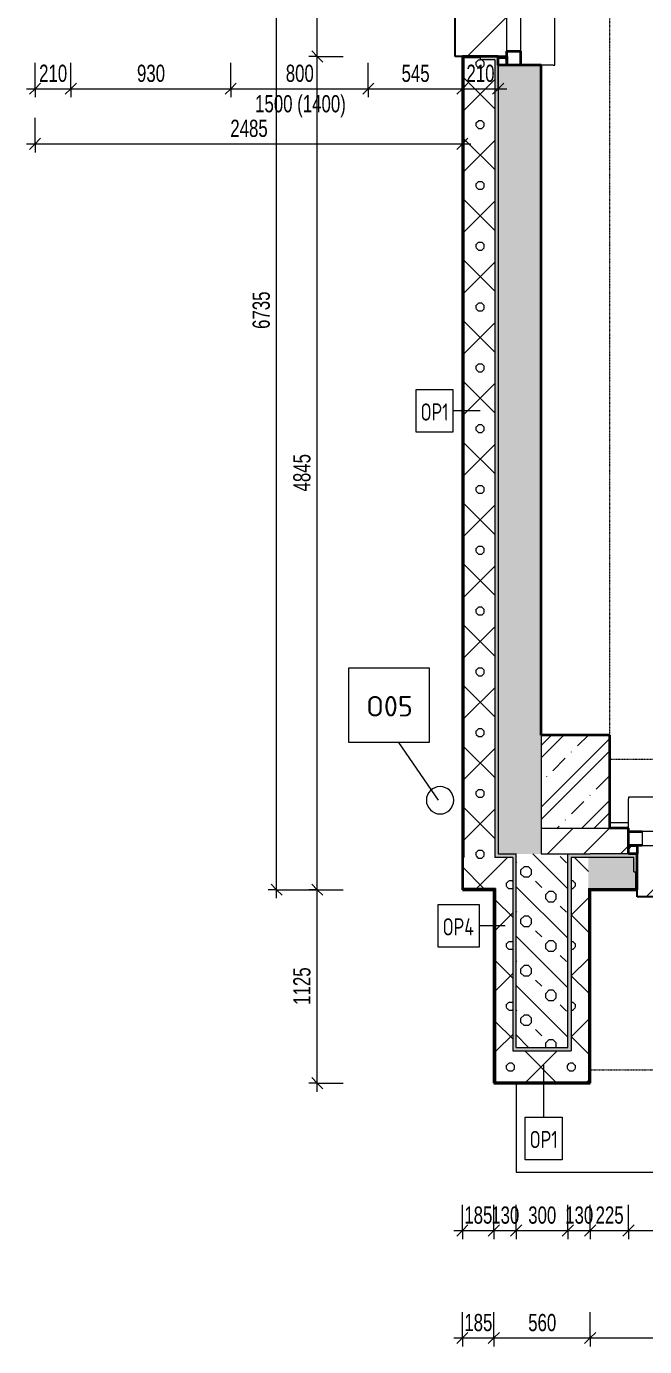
# Model space of a CAD drawing. Header units: millimetres. Extents: x 48671 to 278361, y -45352 to 20466.
# Drawn here: x 50749 to 54343, y -33091 to -25415 of the extents above; entities that cross this region are included whole.
import ezdxf

# ---------------------------------------------------------------- set-up
doc = ezdxf.new("R2010")
doc.units = ezdxf.units.MM
doc.linetypes.add('Dash dot dot', pattern=[5, 2, -1, 0, -1, 0, -1])
for name, color, linetype, lineweight in [('A-ANNO-DIMS', 211, 'Continuous', 9), ('A-ANNO-DIMS-50', 211, 'Continuous', 9), ('A-DETL', 90, 'Continuous', 13), ('A-FLOR', 192, 'Continuous', 13), ('A-GENM', 13, 'Continuous', 13), ('A-GLAZ', 151, 'Continuous', 13), ('A-WALL', 113, 'Continuous', 13), ('A-WALL-IDEN', 211, 'Continuous', 9), ('A-WALL-PATT', 111, 'Continuous', 35), ('E-POWR-CNDT-IDEN', 130, 'Continuous', 9), ('E-POWR-RISE', 130, 'Continuous', 13), ('Q-SPCQ', 91, 'Continuous', 13)]:
    doc.layers.add(name, color=color, linetype=linetype, lineweight=lineweight)
doc.styles.add('Arial_1', font='arial.ttf', dxfattribs={"width": 0.7, "height": 100})
doc.styles.add('ISOCPEUR', font='isocpeur.ttf', dxfattribs={"width": 0.75, "height": 100})
doc.styles.add('ISOCPEUR_2', font='isocpeur.ttf', dxfattribs={"height": 119.0625})
doc.dimstyles.new('Vnitřní_-_průhledné', dxfattribs={"dimscale": 304.8, "dimtxt": 102.02594, "dimasz": 0.213255, "dimexe": 0.164042, "dimexo": 0.0625, "dimgap": 0.032808, "dimtad": 1, "dimdec": 0, "dimrnd": 5, "dimzin": 0, "dimdsep": 46, "dimtxsty": 'Arial_1', "dimblk1": 'OBLIQUE', "dimblk2": 'OBLIQUE', "dimsah": 1, "dimcen": 0.09, "dimdle": 0.164042, "dimazin": 0, "dimtfac": 1, "dimtdec": 4, "dimtix": 1, "dimtmove": 0, "dimatfit": 3, "dimfxl": 0.492126, "dimfxlon": 1, "dimtvp": 1, "dimtolj": 1, "dimtzin": 0, "dimarcsym": 2})
pattern_1 = [(45, (0, 0), (0.0007, 353.5527), []), (315, (0, 0), (353.5527, -0.0007), []), (270, (153.68, 9.56), (176.771, -176.771), [19.139, -334.416]), (270, (199.87, 9.56), (176.771, -176.771), [19.139, -334.416]), (0, (166.57, 23.1), (176.771, 176.771), [19.139, -334.416]), (0, (166.57, -23.1), (176.771, 176.771), [19.139, -334.416]), (45, (153.68, 9.56), (0.0007, 353.5527), [19.139, -230.861]), (45, (186.35, -23.1), (0.0007, 353.5527), [19.139, -230.861]), (315, (186.35, 23.1), (353.5527, -0.0007), [19.139, -230.861]), (315, (153.68, -9.56), (353.5527, -0.0007), [19.139, -230.861])]

# ---------------------------------------------------------------- blocks, each defined once
blk = doc.blocks.new('OKNO_2k_nadsvetlik - OKNO_2k_nadsvetlik 1500 x 1800-1972498-1NP_NÁVRH B')
at = {"layer": 'A-GLAZ'}
h = blk.add_hatch(dxfattribs=at)
h.set_pattern_fill('FP_51', color=256, style=0, pattern_type=2)
h.set_pattern_definition([(90, (-24889.283, -53616.38), (-43.3, 75), [50, -100]), (150, (-24889.283, -53566.38), (-86.601905, 0.0011), [50, -100]), (30, (-24889.283, -53566.38), (43.301905, 74.9989), [50, -100])])
h.paths.add_polyline_path([(750, -112.7), (750, -75), (700, -75), (700, -125), (750, -125)])
h.paths.add_polyline_path([(-700, -75), (-750, -75), (-750, -125), (-700, -125), (-700, -112.7)])
at = {"layer": 'A-GLAZ', "lineweight": 35}
for p, q in [((-750, 5), (-670, 5)), ((-670, 5), (-670, -75)), ((-40, 5), (40, 5)), ((-40, -75), (-40, 5)), ((40, 5), (40, -75)), ((670, 5), (750, 5)), ((670, -75), (670, 5)), ((-750, -75), (-700, -75)), ((-670, -75), (-750, -75)), ((-700, -75), (-700, -125)), ((40, -75), (-40, -75)), ((750, -75), (670, -75)), ((700, -75), (750, -75)), ((700, -125), (700, -75))]:
    blk.add_line(p, q, dxfattribs=at)
at = {"layer": 'A-GLAZ'}
for p, q in [((-670, 5), (-40, 5)), ((40, 5), (670, 5)), ((-40, -75), (-670, -75)), ((670, -75), (40, -75))]:
    blk.add_line(p, q, dxfattribs=at)
blk = doc.blocks.new('parapet s nosem_vnitní - parapet s nosem_vnitní-1280316-1NP_NÁVRH B')
at = {"layer": 'A-GENM'}
for p, q in [((750, 200), (-750, 200)), ((-750, 200), (-750, 190)), ((-750, 120), (-750, 190)), ((750, 190), (750, 200)), ((750, 190), (750, 120))]:
    blk.add_line(p, q, dxfattribs=at)
blk = doc.blocks.new('parapet_ext - parapet_ext-V13-1NP_NÁVRH B')
at = {"layer": 'Q-SPCQ'}
h = blk.add_hatch(dxfattribs=at)
h.set_pattern_fill('FP_52', color=11, style=0, pattern_type=2)
h.set_pattern_definition([(135, (-24889.28, -53541.38), (-176.7767, -176.7767), [])])
h.paths.add_polyline_path([(700, -51), (700, 0), (-700, 0), (-700, -300), (700, -300), (700, -70)])
at = {"layer": 'Q-SPCQ', "color": 21, "lineweight": 25}
for p, q in [((-700, -300), (-700, -258)), ((700, -300), (-700, -300)), ((700, -258), (700, -300))]:
    blk.add_line(p, q, dxfattribs=at)
blk = doc.blocks.new('OKNO_1k_nadsvetlik - OKNO_1k_nadsvetlik_900 x 1850-1969515-1NP_NÁVRH B')
at = {"layer": 'A-GLAZ'}
h = blk.add_hatch(dxfattribs=at)
h.set_pattern_fill('FP_75', color=256, style=0, pattern_type=2)
h.set_pattern_definition([(0, (-54699.626, 30151.56), (75, 43.3), [50, -100]), (60, (-54649.626, 30151.56), (0.0011, 86.601905), [50, -100]), (300, (-54649.626, 30151.56), (74.9989, -43.301905), [50, -100])])
h.paths.add_polyline_path([(449, -75), (450, -75), (450, -25), (400, -25), (400, -75), (420, -75)])
h.paths.add_polyline_path([(-400, -75), (-400, -25), (-450, -25), (-450, -75), (-420, -75)])
at = {"layer": 'A-GLAZ', "lineweight": 35}
for p, q in [((-450, 55), (-370, 55)), ((370, 55), (450, 55)), ((-450, -25), (-400, -25)), ((-370, -25), (-450, -25)), ((-400, -25), (-400, -75)), ((450, -25), (370, -25)), ((400, -25), (450, -25)), ((400, -75), (400, -25))]:
    blk.add_line(p, q, dxfattribs=at)
at = {"layer": 'A-GLAZ'}
for p, q in [((370, 55), (-370, 55)), ((-370, 55), (-370, -25)), ((370, -25), (370, 55)), ((-370, -25), (370, -25))]:
    blk.add_line(p, q, dxfattribs=at)
blk = doc.blocks.new('parapet s nosem_vnitní - parapet s nosem_vnitní-V29-1NP_NÁVRH B')
at = {"layer": 'A-GENM'}
for p, q in [((450, 200), (-450, 200)), ((-450, 200), (-450, 190)), ((-450, 20), (-450, 190)), ((450, 190), (450, 200)), ((450, 190), (450, 20))]:
    blk.add_line(p, q, dxfattribs=at)
blk = doc.blocks.new('parapet_ext - parapet_ext-V30-1NP_NÁVRH B')
at = {"layer": 'Q-SPCQ'}
h = blk.add_hatch(dxfattribs=at)
h.set_pattern_fill('FP_76', color=11, style=0, pattern_type=2)
h.set_pattern_definition([(45, (-54699.63, 30176.56), (-176.7767, 176.7767), [])])
h.paths.add_polyline_path([(-370, -300), (400, -300), (400, 0), (-400, 0), (-400, -300)])
at = {"layer": 'Q-SPCQ', "color": 21, "lineweight": 25}
for p, q in [((-400, -300), (-400, -258)), ((400, -300), (-400, -300)), ((400, -258), (400, -300))]:
    blk.add_line(p, q, dxfattribs=at)
blk = doc.blocks.new('DIMBLOCK71-1NP_NÁVRH B')
at = {"layer": 'A-ANNO-DIMS-50'}
for p, q in [((50798.7, -25777), (50798.7, -25627)), ((51006.7, -25777), (51006.7, -25627)), ((50748.7, -25777), (51006.7, -25777)), ((50798.7, -25777), (50798.7, -25827)), ((51006.7, -25777), (51006.7, -25827))]:
    blk.add_line(p, q, dxfattribs=at)
at = {"layer": 'A-ANNO-DIMS-50', "lineweight": 18}
for p, q in [((50798.7, -25777), (50766.2, -25809.5)), ((50798.7, -25777), (50831.2, -25744.5)), ((51006.7, -25777), (50974.2, -25809.5)), ((51006.7, -25777), (51039.2, -25744.5))]:
    blk.add_line(p, q, dxfattribs=at)
at = {"layer": 'A-ANNO-DIMS-50', "color": 0, "insert": (50822.7, -25637.2), "char_height": 100, "width": 192.123, "attachment_point": 1, "line_spacing_factor": 0.941778, "style": 'Arial_1'}
blk.add_mtext('210', dxfattribs=at)
blk = doc.blocks.new('_Oblique')
at = {"color": 0, "linetype": 'ByBlock', "lineweight": -2}
blk.add_line((-0.5, -0.5), (0.5, 0.5), dxfattribs=at)
blk = doc.blocks.new('DIMBLOCK72-1NP_NÁVRH B')
at = {"layer": 'A-ANNO-DIMS-50'}
for p, q in [((51006.7, -25777), (51006.7, -25627)), ((51936.7, -25777), (51936.7, -25627)), ((51006.7, -25777), (51936.7, -25777)), ((51006.7, -25777), (51006.7, -25827)), ((51936.7, -25777), (51936.7, -25827))]:
    blk.add_line(p, q, dxfattribs=at)
at = {"layer": 'A-ANNO-DIMS-50', "lineweight": 18}
for p, q in [((51006.7, -25777), (50974.2, -25809.5)), ((51006.7, -25777), (51039.2, -25744.5)), ((51936.7, -25777), (51904.2, -25809.5)), ((51936.7, -25777), (51969.2, -25744.5))]:
    blk.add_line(p, q, dxfattribs=at)
at = {"layer": 'A-ANNO-DIMS-50', "color": 0, "insert": (51391.7, -25637.2), "char_height": 100, "width": 192.123, "attachment_point": 1, "line_spacing_factor": 0.941778, "style": 'Arial_1'}
blk.add_mtext('930', dxfattribs=at)
blk = doc.blocks.new('DIMBLOCK73-1NP_NÁVRH B')
at = {"layer": 'A-ANNO-DIMS-50'}
for p, q in [((51936.7, -25777), (51936.7, -25627)), ((52736.7, -25777), (52736.7, -25627)), ((51936.7, -25777), (52736.7, -25777)), ((51936.7, -25777), (51936.7, -25827)), ((52736.7, -25777), (52736.7, -25827))]:
    blk.add_line(p, q, dxfattribs=at)
at = {"layer": 'A-ANNO-DIMS-50', "lineweight": 18}
for p, q in [((51936.7, -25777), (51904.2, -25809.5)), ((51936.7, -25777), (51969.2, -25744.5)), ((52736.7, -25777), (52704.2, -25809.5)), ((52736.7, -25777), (52769.2, -25744.5))]:
    blk.add_line(p, q, dxfattribs=at)
at = {"layer": 'A-ANNO-DIMS-50', "color": 0, "char_height": 100, "attachment_point": 1, "line_spacing_factor": 0.941778, "style": 'Arial_1'}
for s, insert, width in [('800', (52256.7, -25637.2), 192.123), ('1500 (1400)', (52078.5, -25814.2), 619.69)]:
    blk.add_mtext(s, dxfattribs=dict(at, insert=insert, width=width))
blk = doc.blocks.new('DIMBLOCK74-1NP_NÁVRH B')
at = {"layer": 'A-ANNO-DIMS-50'}
for p, q in [((52736.7, -25777), (52736.7, -25627)), ((53283.4, -25777), (53283.4, -25627)), ((52736.7, -25777), (53283.4, -25777)), ((52736.7, -25777), (52736.7, -25827)), ((53283.4, -25777), (53283.4, -25827))]:
    blk.add_line(p, q, dxfattribs=at)
at = {"layer": 'A-ANNO-DIMS-50', "lineweight": 18}
for p, q in [((52736.7, -25777), (52704.2, -25809.5)), ((52736.7, -25777), (52769.2, -25744.5)), ((53283.4, -25777), (53250.9, -25809.5)), ((53283.4, -25777), (53315.9, -25744.5))]:
    blk.add_line(p, q, dxfattribs=at)
at = {"layer": 'A-ANNO-DIMS-50', "color": 0, "insert": (52930, -25637.2), "char_height": 100, "width": 192.123, "attachment_point": 1, "line_spacing_factor": 0.941778, "style": 'Arial_1'}
blk.add_mtext('545', dxfattribs=at)
blk = doc.blocks.new('DIMBLOCK75-1NP_NÁVRH B')
at = {"layer": 'A-ANNO-DIMS-50'}
for p, q in [((53283.4, -25777), (53283.4, -25627)), ((53491.4, -25777), (53491.4, -25627)), ((53283.4, -25777), (53541.4, -25777)), ((53283.4, -25777), (53283.4, -25827)), ((53491.4, -25777), (53491.4, -25827))]:
    blk.add_line(p, q, dxfattribs=at)
at = {"layer": 'A-ANNO-DIMS-50', "lineweight": 18}
for p, q in [((53283.4, -25777), (53250.9, -25809.5)), ((53283.4, -25777), (53315.9, -25744.5)), ((53491.4, -25777), (53458.9, -25809.5)), ((53491.4, -25777), (53523.9, -25744.5))]:
    blk.add_line(p, q, dxfattribs=at)
at = {"layer": 'A-ANNO-DIMS-50', "color": 0, "insert": (53307.3, -25637.2), "char_height": 100, "width": 192.123, "attachment_point": 1, "line_spacing_factor": 0.941778, "style": 'Arial_1'}
blk.add_mtext('210', dxfattribs=at)
blk = doc.blocks.new('DIMBLOCK76-1NP_NÁVRH B')
at = {"layer": 'A-ANNO-DIMS-50'}
for p, q in [((52440.2, -30434.6), (52390.2, -30434.6)), ((52440.2, -31609.6), (52440.2, -30434.6)), ((52440.2, -30434.6), (52590.2, -30434.6)), ((52440.2, -31559.6), (52390.2, -31559.6)), ((52440.2, -31559.6), (52590.2, -31559.6))]:
    blk.add_line(p, q, dxfattribs=at)
at = {"layer": 'A-ANNO-DIMS-50', "lineweight": 18}
for p, q in [((52440.2, -30434.6), (52407.7, -30402.1)), ((52440.2, -30434.6), (52472.7, -30467.1)), ((52440.2, -31559.6), (52407.7, -31527.1)), ((52440.2, -31559.6), (52472.7, -31592.1))]:
    blk.add_line(p, q, dxfattribs=at)
at = {"layer": 'A-ANNO-DIMS-50', "color": 0, "insert": (52300.3, -31103.8), "char_height": 100, "width": 256.164, "attachment_point": 1, "rotation": 90, "line_spacing_factor": 0.941778, "style": 'Arial_1'}
blk.add_mtext('1125', dxfattribs=at)
blk = doc.blocks.new('DIMBLOCK77-1NP_NÁVRH B')
at = {"layer": 'A-ANNO-DIMS-50', "lineweight": 18}
for p, q in [((52440.2, -25589.3), (52407.7, -25556.8)), ((52440.2, -25589.3), (52472.7, -25621.8)), ((52440.2, -30434.6), (52407.7, -30402.1)), ((52440.2, -30434.6), (52472.7, -30467.1))]:
    blk.add_line(p, q, dxfattribs=at)
at = {"layer": 'A-ANNO-DIMS-50'}
for p, q in [((52440.2, -25589.3), (52390.2, -25589.3)), ((52440.2, -30434.6), (52440.2, -25589.3)), ((52440.2, -25589.3), (52590.2, -25589.3)), ((52440.2, -30434.6), (52390.2, -30434.6)), ((52440.2, -30434.6), (52590.2, -30434.6))]:
    blk.add_line(p, q, dxfattribs=at)
at = {"layer": 'A-ANNO-DIMS-50', "color": 0, "insert": (52300.3, -28118.7), "char_height": 100, "width": 256.164, "attachment_point": 1, "rotation": 90, "line_spacing_factor": 0.941778, "style": 'Arial_1'}
blk.add_mtext('4845', dxfattribs=at)
blk = doc.blocks.new('DIMBLOCK78-1NP_NÁVRH B')
at = {"layer": 'A-ANNO-DIMS-50', "lineweight": 18}
for p, q in [((52440.2, -24189.3), (52407.7, -24156.8)), ((52440.2, -24189.3), (52472.7, -24221.8)), ((52440.2, -25589.3), (52407.7, -25556.8)), ((52440.2, -25589.3), (52472.7, -25621.8))]:
    blk.add_line(p, q, dxfattribs=at)
at = {"layer": 'A-ANNO-DIMS-50'}
for p, q in [((52440.2, -24189.3), (52390.2, -24189.3)), ((52440.2, -25589.3), (52440.2, -24189.3)), ((52440.2, -24189.3), (52590.2, -24189.3)), ((52440.2, -25589.3), (52390.2, -25589.3)), ((52440.2, -25589.3), (52590.2, -25589.3))]:
    blk.add_line(p, q, dxfattribs=at)
at = {"layer": 'A-ANNO-DIMS-50', "color": 0, "char_height": 100, "attachment_point": 1, "rotation": 90, "line_spacing_factor": 0.941778, "style": 'Arial_1'}
for s, insert, width in [('1800 (1200)', (52477.3, -25147.5), 619.69), ('1400', (52300.3, -24996), 256.164)]:
    blk.add_mtext(s, dxfattribs=dict(at, insert=insert, width=width))
blk = doc.blocks.new('DIMBLOCK85-1NP_NÁVRH B')
at = {"layer": 'A-ANNO-DIMS-50'}
for p, q in [((53283.4, -32416.4), (53283.4, -32266.4)), ((53466.4, -32416.4), (53466.4, -32266.4)), ((53233.4, -32416.4), (53466.4, -32416.4)), ((53283.4, -32416.4), (53283.4, -32466.4)), ((53466.4, -32416.4), (53466.4, -32466.4))]:
    blk.add_line(p, q, dxfattribs=at)
at = {"layer": 'A-ANNO-DIMS-50', "lineweight": 18}
for p, q in [((53283.4, -32416.4), (53315.9, -32383.9)), ((53466.4, -32416.4), (53498.9, -32383.9)), ((53283.4, -32416.4), (53250.9, -32448.9)), ((53466.4, -32416.4), (53433.9, -32448.9))]:
    blk.add_line(p, q, dxfattribs=at)
at = {"layer": 'A-ANNO-DIMS-50', "color": 0, "insert": (53294.8, -32276.6), "char_height": 100, "width": 192.123, "attachment_point": 1, "line_spacing_factor": 0.941778, "style": 'Arial_1'}
blk.add_mtext('185', dxfattribs=at)
blk = doc.blocks.new('DIMBLOCK86-1NP_NÁVRH B')
at = {"layer": 'A-ANNO-DIMS-50'}
for p, q in [((53466.4, -32416.4), (53466.4, -32266.4)), ((53596.4, -32416.4), (53596.4, -32266.4)), ((53466.4, -32416.4), (53596.4, -32416.4)), ((53466.4, -32416.4), (53466.4, -32466.4)), ((53596.4, -32416.4), (53596.4, -32466.4))]:
    blk.add_line(p, q, dxfattribs=at)
at = {"layer": 'A-ANNO-DIMS-50', "lineweight": 18}
for p, q in [((53466.4, -32416.4), (53498.9, -32383.9)), ((53596.4, -32416.4), (53628.9, -32383.9)), ((53466.4, -32416.4), (53433.9, -32448.9)), ((53596.4, -32416.4), (53563.9, -32448.9))]:
    blk.add_line(p, q, dxfattribs=at)
at = {"layer": 'A-ANNO-DIMS-50', "color": 0, "insert": (53451.3, -32276.6), "char_height": 100, "width": 192.123, "attachment_point": 1, "line_spacing_factor": 0.941778, "style": 'Arial_1'}
blk.add_mtext('130', dxfattribs=at)
blk = doc.blocks.new('DIMBLOCK87-1NP_NÁVRH B')
at = {"layer": 'A-ANNO-DIMS-50'}
for p, q in [((53596.4, -32416.4), (53596.4, -32266.4)), ((53896.4, -32416.4), (53896.4, -32266.4)), ((53596.4, -32416.4), (53896.4, -32416.4)), ((53596.4, -32416.4), (53596.4, -32466.4)), ((53896.4, -32416.4), (53896.4, -32466.4))]:
    blk.add_line(p, q, dxfattribs=at)
at = {"layer": 'A-ANNO-DIMS-50', "lineweight": 18}
for p, q in [((53596.4, -32416.4), (53628.9, -32383.9)), ((53896.4, -32416.4), (53928.9, -32383.9)), ((53596.4, -32416.4), (53563.9, -32448.9)), ((53896.4, -32416.4), (53863.9, -32448.9))]:
    blk.add_line(p, q, dxfattribs=at)
at = {"layer": 'A-ANNO-DIMS-50', "color": 0, "insert": (53666.3, -32276.6), "char_height": 100, "width": 192.123, "attachment_point": 1, "line_spacing_factor": 0.941778, "style": 'Arial_1'}
blk.add_mtext('300', dxfattribs=at)
blk = doc.blocks.new('DIMBLOCK88-1NP_NÁVRH B')
at = {"layer": 'A-ANNO-DIMS-50'}
for p, q in [((53896.4, -32416.4), (53896.4, -32266.4)), ((54026.4, -32416.4), (54026.4, -32266.4)), ((53896.4, -32416.4), (54026.4, -32416.4)), ((53896.4, -32416.4), (53896.4, -32466.4)), ((54026.4, -32416.4), (54026.4, -32466.4))]:
    blk.add_line(p, q, dxfattribs=at)
at = {"layer": 'A-ANNO-DIMS-50', "lineweight": 18}
for p, q in [((53896.4, -32416.4), (53928.9, -32383.9)), ((54026.4, -32416.4), (54058.9, -32383.9)), ((53896.4, -32416.4), (53863.9, -32448.9)), ((54026.4, -32416.4), (53993.9, -32448.9))]:
    blk.add_line(p, q, dxfattribs=at)
at = {"layer": 'A-ANNO-DIMS-50', "color": 0, "insert": (53881.3, -32276.6), "char_height": 100, "width": 192.123, "attachment_point": 1, "line_spacing_factor": 0.941778, "style": 'Arial_1'}
blk.add_mtext('130', dxfattribs=at)
blk = doc.blocks.new('DIMBLOCK89-1NP_NÁVRH B')
at = {"layer": 'A-ANNO-DIMS-50'}
for p, q in [((54026.4, -32416.4), (54026.4, -32266.4)), ((54249.6, -32416.4), (54249.6, -32266.4)), ((54026.4, -32416.4), (54249.6, -32416.4)), ((54026.4, -32416.4), (54026.4, -32466.4)), ((54249.6, -32416.4), (54249.6, -32466.4))]:
    blk.add_line(p, q, dxfattribs=at)
at = {"layer": 'A-ANNO-DIMS-50', "lineweight": 18}
for p, q in [((54026.4, -32416.4), (54058.9, -32383.9)), ((54249.6, -32416.4), (54282.1, -32383.9)), ((54026.4, -32416.4), (53993.9, -32448.9)), ((54249.6, -32416.4), (54217.1, -32448.9))]:
    blk.add_line(p, q, dxfattribs=at)
at = {"layer": 'A-ANNO-DIMS-50', "color": 0, "insert": (54058, -32276.6), "char_height": 100, "width": 192.123, "attachment_point": 1, "line_spacing_factor": 0.941778, "style": 'Arial_1'}
blk.add_mtext('225', dxfattribs=at)
blk = doc.blocks.new('DIMBLOCK90-1NP_NÁVRH B')
at = {"layer": 'A-ANNO-DIMS-50'}
for p, q in [((54249.6, -32416.4), (54249.6, -32266.4)), ((55149.6, -32416.4), (55149.6, -32266.4)), ((54249.6, -32416.4), (55149.6, -32416.4)), ((54249.6, -32416.4), (54249.6, -32466.4)), ((55149.6, -32416.4), (55149.6, -32466.4))]:
    blk.add_line(p, q, dxfattribs=at)
at = {"layer": 'A-ANNO-DIMS-50', "lineweight": 18}
for p, q in [((54249.6, -32416.4), (54282.1, -32383.9)), ((55149.6, -32416.4), (55182.1, -32383.9)), ((54249.6, -32416.4), (54217.1, -32448.9)), ((55149.6, -32416.4), (55117.1, -32448.9))]:
    blk.add_line(p, q, dxfattribs=at)
at = {"layer": 'A-ANNO-DIMS-50', "color": 0, "char_height": 100, "attachment_point": 1, "line_spacing_factor": 0.941778, "style": 'Arial_1'}
for s, insert, width in [('900', (54619.6, -32276.6), 192.123), ('1850 (820)', (54468.1, -32453.6), 555.649)]:
    blk.add_mtext(s, dxfattribs=dict(at, insert=insert, width=width))
blk = doc.blocks.new('DIMBLOCK147-1NP_NÁVRH B')
at = {"layer": 'A-ANNO-DIMS-50'}
for p, q in [((50798.7, -26097.2), (50798.7, -25947.2)), ((53283.4, -26097.2), (53283.4, -25947.2)), ((50748.7, -26097.2), (53333.4, -26097.2)), ((50798.7, -26097.2), (50798.7, -26147.2)), ((53283.4, -26097.2), (53283.4, -26147.2))]:
    blk.add_line(p, q, dxfattribs=at)
at = {"layer": 'A-ANNO-DIMS-50', "lineweight": 18}
for p, q in [((50798.7, -26097.2), (50766.2, -26129.7)), ((50798.7, -26097.2), (50831.2, -26064.7)), ((53283.4, -26097.2), (53250.9, -26129.7)), ((53283.4, -26097.2), (53315.9, -26064.7))]:
    blk.add_line(p, q, dxfattribs=at)
at = {"layer": 'A-ANNO-DIMS-50', "color": 0, "insert": (51934.3, -25957.3), "char_height": 100, "width": 256.164, "attachment_point": 1, "line_spacing_factor": 0.941778, "style": 'Arial_1'}
blk.add_mtext('2485', dxfattribs=at)
blk = doc.blocks.new('DIMBLOCK148-1NP_NÁVRH B')
at = {"layer": 'A-ANNO-DIMS-50'}
for p, q in [((52203.6, -23699.3), (52053.6, -23699.3)), ((52203.6, -30484.6), (52203.6, -23649.3)), ((52203.6, -23699.3), (52253.6, -23699.3)), ((52203.6, -30434.6), (52153.6, -30434.6)), ((52203.6, -30434.6), (52431.1, -30434.6))]:
    blk.add_line(p, q, dxfattribs=at)
at = {"layer": 'A-ANNO-DIMS-50', "lineweight": 18}
for p, q in [((52203.6, -23699.3), (52171.1, -23666.8)), ((52203.6, -23699.3), (52236.1, -23731.8)), ((52203.6, -30434.6), (52171.1, -30402.1)), ((52203.6, -30434.6), (52236.1, -30467.1))]:
    blk.add_line(p, q, dxfattribs=at)
at = {"layer": 'A-ANNO-DIMS-50', "color": 0, "insert": (52063.8, -27173.7), "char_height": 100, "width": 256.164, "attachment_point": 1, "rotation": 90, "line_spacing_factor": 0.941778, "style": 'Arial_1'}
blk.add_mtext('6735', dxfattribs=at)
blk = doc.blocks.new('DIMBLOCK149-1NP_NÁVRH B')
at = {"layer": 'A-ANNO-DIMS-50'}
for p, q in [((53283.4, -33041.3), (53283.4, -32891.3)), ((53466.4, -33041.3), (53466.4, -32891.3)), ((53233.4, -33041.3), (53466.4, -33041.3)), ((53283.4, -33041.3), (53283.4, -33091.3)), ((53466.4, -33041.3), (53466.4, -33091.3))]:
    blk.add_line(p, q, dxfattribs=at)
at = {"layer": 'A-ANNO-DIMS-50', "lineweight": 18}
for p, q in [((53283.4, -33041.3), (53315.9, -33008.8)), ((53466.4, -33041.3), (53498.9, -33008.8)), ((53283.4, -33041.3), (53250.9, -33073.8)), ((53466.4, -33041.3), (53433.9, -33073.8))]:
    blk.add_line(p, q, dxfattribs=at)
at = {"layer": 'A-ANNO-DIMS-50', "color": 0, "insert": (53294.8, -32901.5), "char_height": 100, "width": 192.123, "attachment_point": 1, "line_spacing_factor": 0.941778, "style": 'Arial_1'}
blk.add_mtext('185', dxfattribs=at)
blk = doc.blocks.new('DIMBLOCK150-1NP_NÁVRH B')
at = {"layer": 'A-ANNO-DIMS-50'}
for p, q in [((53466.4, -33041.3), (53466.4, -32891.3)), ((54026.4, -33041.3), (54026.4, -32891.3)), ((53466.4, -33041.3), (54026.4, -33041.3)), ((53466.4, -33041.3), (53466.4, -33091.3)), ((54026.4, -33041.3), (54026.4, -33091.3))]:
    blk.add_line(p, q, dxfattribs=at)
at = {"layer": 'A-ANNO-DIMS-50', "lineweight": 18}
for p, q in [((53466.4, -33041.3), (53498.9, -33008.8)), ((54026.4, -33041.3), (54058.9, -33008.8)), ((53466.4, -33041.3), (53433.9, -33073.8)), ((54026.4, -33041.3), (53993.9, -33073.8))]:
    blk.add_line(p, q, dxfattribs=at)
at = {"layer": 'A-ANNO-DIMS-50', "color": 0, "insert": (53666.3, -32901.5), "char_height": 100, "width": 192.123, "attachment_point": 1, "line_spacing_factor": 0.941778, "style": 'Arial_1'}
blk.add_mtext('560', dxfattribs=at)
blk = doc.blocks.new('DIMBLOCK151-1NP_NÁVRH B')
at = {"layer": 'A-ANNO-DIMS-50'}
for p, q in [((54026.4, -33041.3), (54026.4, -32891.3)), ((65866.4, -33041.3), (65866.4, -32891.3)), ((54026.4, -33041.3), (65866.4, -33041.3)), ((54026.4, -33041.3), (54026.4, -33091.3)), ((65866.4, -33041.3), (65866.4, -33091.3))]:
    blk.add_line(p, q, dxfattribs=at)
at = {"layer": 'A-ANNO-DIMS-50', "lineweight": 18}
for p, q in [((54026.4, -33041.3), (54058.9, -33008.8)), ((65866.4, -33041.3), (65898.9, -33008.8)), ((54026.4, -33041.3), (53993.9, -33073.8)), ((65866.4, -33041.3), (65833.9, -33073.8))]:
    blk.add_line(p, q, dxfattribs=at)
at = {"layer": 'A-ANNO-DIMS-50', "color": 0, "insert": (59813, -32901.5), "char_height": 100, "width": 320.204, "attachment_point": 1, "line_spacing_factor": 0.941778, "style": 'Arial_1'}
blk.add_mtext('11840', dxfattribs=at)

msp = doc.modelspace()

# ---------------------------------------------------------------- hatches: boundary and pattern name
at = {"layer": 'A-WALL-PATT', "lineweight": 13}
h = msp.add_hatch(dxfattribs=at)
h.set_pattern_fill('FP_15', color=256, angle=45, style=0, pattern_type=2)
h.set_pattern_definition([(315, (53491.38, -25037.73), (143.684, 143.684), []), (270, (53558.68, -25266.67), (143.684, -143.684), [25.4, -261.968]), (315, (53558.68, -25292.07), (143.684, 143.684), [25.4, -177.8]), (1e-13, (53576.64, -25310.03), (143.684, 143.684), [25.4, -261.968]), (45, (53602.04, -25310.03), (-143.684, 143.684), [25.4, -177.8]), (270, (53620, -25266.67), (143.684, -143.684), [25.4, -261.968]), (315, (53602.04, -25248.71), (143.684, 143.684), [25.4, -177.8]), (1e-13, (53576.64, -25248.71), (143.684, 143.684), [25.4, -261.968]), (45, (53558.68, -25266.67), (-143.684, 143.684), [25.4, -177.8]), (315, (53643.22, -25333.26), (143.684, 143.684), [50.8, -152.4])])
h.paths.add_polyline_path([(53491.4, -30226.6), (53741.4, -30226.6), (53741.4, -25639.3), (53491.4, -25639.3), (53491.4, -30216.4)])
h.paths.add_polyline_path([(53616.4, -24139.3), (53741.4, -24139.3), (53741.4, -23215.8), (53491.4, -23215.8), (53491.4, -24139.3), (53503.6, -24139.3)])
h.paths.add_polyline_path([(53616.4, -22215.8), (53741.4, -22215.8), (53741.4, -19704), (53491.4, -19705.2), (53491.4, -21125.2), (53521.4, -21125.2), (53521.4, -21375.2), (53491.4, -21375.2), (53491.4, -22215.8)])
at = {"layer": 'A-WALL-PATT'}
h = msp.add_hatch(color=11, dxfattribs=at)
h.paths.add_polyline_path([(53491.4, -30226.6), (53491.4, -25589.3), (53387.4, -25589.3), (53387.4, -25609.3), (53471.4, -25609.3), (53471.4, -30226.6)])
h.paths.add_polyline_path([(53491.4, -24189.3), (53491.4, -23719.3), (53471.4, -23719.3), (53471.4, -24169.3), (53387.4, -24169.3), (53387.4, -24189.3), (53471.4, -24189.3)])
at = {"layer": 'A-WALL-PATT', "lineweight": 13}
h = msp.add_hatch(dxfattribs=at)
h.set_pattern_fill('FP_8', color=11, style=0, pattern_type=2)
h.set_pattern_definition(pattern_1)
h.paths.add_polyline_path([(53471.4, -30246.6), (53471.4, -25609.3), (53387.4, -25609.3), (53387.4, -25597.3), (53291.4, -25597.3), (53291.4, -30246.6)])
h.paths.add_polyline_path([(53291.4, -24181.3), (53387.4, -24181.3), (53387.4, -24169.3), (53471.4, -24169.3), (53471.4, -23899.3), (53291.4, -23899.3), (53291.4, -23907.3)])
h = msp.add_hatch(dxfattribs=at)
h.set_pattern_fill('FP_28', color=256, angle=45, style=0, pattern_type=2)
h.set_pattern_definition([(45, (0, 0), (-179.6051, 179.6051), []), (45, (71.84, -5e-14), (-179.6051, 179.6051), []), (45, (215.53, -2e-13), (-107.7631, 251.4472), [101.6, -50.8, 1.676, -49.124])])
h.paths.add_polyline_path([(54141.4, -30076.6), (54141.4, -29535.6), (53741.4, -29535.6), (53741.4, -30076.6)])
h = msp.add_hatch(dxfattribs=at)
h.set_pattern_fill('FP_21', color=256, style=0, pattern_type=2)
h.set_pattern_definition([(45, (0, 0), (-106.06602, 106.06602), [])])
h.paths.add_polyline_path([(72139.6, -30226.6), (72139.6, -30076.6), (71629.8, -30076.6), (71629.8, -30226.6), (71649.5, -30226.6)])
h.paths.add_polyline_path([(70429.8, -30226.6), (70429.8, -30076.6), (69839.6, -30076.6), (69839.6, -30226.6), (70137.4, -30226.6)])
h.paths.add_polyline_path([(65978.9, -30226.6), (66239.6, -30226.6), (66239.6, -30076.6), (65649.6, -30076.6), (65649.6, -30226.6)])
h.paths.add_polyline_path([(63249.6, -30226.6), (63249.6, -30076.6), (62649.6, -30076.6), (62649.6, -30226.6)])
h.paths.add_polyline_path([(59649.6, -30226.6), (60249.6, -30226.6), (60249.6, -30076.6), (59649.6, -30076.6), (59649.6, -30216.4)])
h.paths.add_polyline_path([(56649.6, -30226.6), (57249.6, -30226.6), (57249.6, -30076.6), (56649.6, -30076.6), (56649.6, -30216.4)])
h.paths.add_polyline_path([(55449.6, -30226.6), (55449.6, -30076.6), (55149.6, -30076.6), (55149.6, -30226.6)])
h.paths.add_polyline_path([(53896.4, -30226.6), (54249.6, -30226.6), (54249.6, -30076.6), (53741.4, -30076.6), (53741.4, -30226.6), (53881.7, -30226.6)])
at = {"layer": 'A-WALL-PATT'}
h = msp.add_hatch(color=11, dxfattribs=at)
h.paths.add_polyline_path([(53596.4, -30246.6), (53596.4, -30226.6), (53471.4, -30226.6), (53471.4, -30246.6), (53576.4, -30246.6)])
h.paths.add_polyline_path([(53286.4, -30246.6), (53291.4, -30246.6), (53291.4, -30226.6), (53283.4, -30226.6), (53283.4, -30246.6)])
at = {"layer": 'A-WALL-PATT', "lineweight": 13}
h = msp.add_hatch(dxfattribs=at)
h.set_pattern_fill('FP_27', color=256, angle=45, style=0, pattern_type=2)
h.set_pattern_definition([(135, (53896.38, -30717.22), (-143.684, -143.684), []), (90, (53829.07, -30488.27), (-143.684, 143.684), [25.4, -261.968]), (135, (53829.07, -30462.87), (-143.684, -143.684), [25.4, -177.8]), (180, (53811.11, -30444.91), (-143.684, -143.684), [25.4, -261.968]), (225, (53785.71, -30444.91), (143.684, -143.684), [25.4, -177.8]), (90, (53767.75, -30488.27), (-143.684, 143.684), [25.4, -261.968]), (135, (53785.71, -30506.23), (-143.684, -143.684), [25.4, -177.8]), (180, (53811.11, -30506.23), (-143.684, -143.684), [25.4, -261.968]), (225, (53829.07, -30488.27), (143.684, -143.684), [25.4, -177.8]), (135, (53744.53, -30421.7), (-143.684, -143.684), [50.8, -152.4])])
h.paths.add_polyline_path([(53596.4, -31351.6), (53896.4, -31351.6), (53896.4, -30226.6), (53596.4, -30226.6), (53596.4, -30882.1)])
at = {"layer": 'A-WALL-PATT'}
msp.add_hatch(color=11, dxfattribs=at).paths.add_polyline_path([(53896.4, -31351.6), (53916.4, -31351.6), (53916.4, -30226.6), (53896.4, -30226.6), (53896.4, -30882.1)])
h = msp.add_hatch(color=11, dxfattribs=at)
h.paths.add_polyline_path([(63291.6, -30330.6), (63299.6, -30330.6), (63299.6, -30226.6), (62599.6, -30226.6), (62599.6, -30330.6), (62619.6, -30330.6), (62619.6, -30246.6), (63279.6, -30246.6), (63279.6, -30330.6)])
h.paths.add_polyline_path([(65600.9, -30330.6), (65619.6, -30330.6), (65619.6, -30246.6), (65996.4, -30246.6), (65996.4, -30226.6), (65599.6, -30226.6), (65599.6, -30330.6)])
h.paths.add_polyline_path([(57296.6, -30330.6), (57299.6, -30330.6), (57299.6, -30226.6), (56599.6, -30226.6), (56599.6, -30330.6), (56619.6, -30330.6), (56619.6, -30246.6), (57279.6, -30246.6), (57279.6, -30330.6), (57291.6, -30330.6)])
h.paths.add_polyline_path([(60291.6, -30330.6), (60299.6, -30330.6), (60299.6, -30226.6), (59599.6, -30226.6), (59599.6, -30330.6), (59619.6, -30330.6), (59619.6, -30246.6), (60279.6, -30246.6), (60279.6, -30330.6)])
h.paths.add_polyline_path([(54291.6, -30330.6), (54299.6, -30330.6), (54299.6, -30226.6), (53916.4, -30226.6), (53916.4, -30246.6), (54279.6, -30246.6), (54279.6, -30330.6)])
h.paths.add_polyline_path([(55119.6, -30330.6), (55119.6, -30246.6), (55479.6, -30246.6), (55479.6, -30330.6), (55499.6, -30330.6), (55499.6, -30226.6), (55099.6, -30226.6), (55099.6, -30330.6), (55107.6, -30330.6)])
at = {"layer": 'A-WALL-PATT', "lineweight": 13}
h = msp.add_hatch(dxfattribs=at)
h.set_pattern_fill('FP_8', color=11, style=0, pattern_type=2)
h.set_pattern_definition(pattern_1)
h.paths.add_polyline_path([(53576.4, -30426.6), (53576.4, -30246.6), (53283.4, -30246.6), (53283.4, -30426.6), (53503.6, -30426.6)])
for points in [[(53596.4, -31351.6), (53596.4, -30246.6), (53576.4, -30246.6), (53576.4, -31351.6)], [(53896.4, -31371.6), (53916.4, -31371.6), (53916.4, -31351.6), (53576.4, -31351.6), (53576.4, -31371.6), (53596.4, -31371.6)]]:
    msp.add_hatch(color=11, dxfattribs=at).paths.add_polyline_path(points)
h = msp.add_hatch(dxfattribs=at)
h.set_pattern_fill('FP_8', color=11, style=0, pattern_type=2)
h.set_pattern_definition(pattern_1)
h.paths.add_polyline_path([(53916.4, -31371.6), (54016.4, -31371.6), (54016.4, -30246.6), (53916.4, -30246.6), (53916.4, -31351.6)])
h = msp.add_hatch(dxfattribs=at)
h.set_pattern_fill('FP_8', color=11, style=0, pattern_type=2)
h.set_pattern_definition(pattern_1)
h.paths.add_polyline_path([(65976.4, -30426.6), (65976.4, -30246.6), (65619.6, -30246.6), (65619.6, -30330.6), (65607.6, -30330.6), (65607.6, -30426.6), (65876.4, -30426.6)])
h.paths.add_polyline_path([(62607.6, -30426.6), (63291.6, -30426.6), (63291.6, -30330.6), (63279.6, -30330.6), (63279.6, -30246.6), (62619.6, -30246.6), (62619.6, -30330.6), (62607.6, -30330.6)])
h.paths.add_polyline_path([(60291.6, -30426.6), (60291.6, -30330.6), (60279.6, -30330.6), (60279.6, -30246.6), (59619.6, -30246.6), (59619.6, -30330.6), (59607.6, -30330.6), (59607.6, -30426.6)])
h.paths.add_polyline_path([(56607.6, -30426.6), (57291.6, -30426.6), (57291.6, -30330.6), (57279.6, -30330.6), (57279.6, -30246.6), (56619.6, -30246.6), (56619.6, -30330.6), (56607.6, -30330.6)])
h.paths.add_polyline_path([(55107.6, -30426.6), (55491.6, -30426.6), (55491.6, -30330.6), (55479.6, -30330.6), (55479.6, -30246.6), (55119.6, -30246.6), (55119.6, -30330.6), (55107.6, -30330.6)])
h.paths.add_polyline_path([(54016.4, -30426.6), (54291.6, -30426.6), (54291.6, -30330.6), (54279.6, -30330.6), (54279.6, -30246.6), (54016.4, -30246.6)])
h = msp.add_hatch(dxfattribs=at)
h.set_pattern_fill('FP_8', color=11, style=0, pattern_type=2)
h.set_pattern_definition(pattern_1)
h.paths.add_polyline_path([(53476.4, -31371.6), (53576.4, -31371.6), (53576.4, -30426.6), (53476.4, -30426.6), (53476.4, -31351.6)])
h = msp.add_hatch(dxfattribs=at)
h.set_pattern_fill('FP_8', color=11, style=0, pattern_type=2)
h.set_pattern_definition(pattern_1)
h.paths.add_polyline_path([(54016.4, -31551.6), (54016.4, -31371.6), (53476.4, -31371.6), (53476.4, -31551.6), (53916.4, -31551.6)])

# ---------------------------------------------------------------- linework, layer by layer
at = {"layer": 'A-DETL', "linetype": 'Dash dot dot'}
for p, q in [((54141.4, -29535.6), (54141.4, -23970)), ((56950.5, -29676.6), (54141.4, -29676.6)), ((54026.4, -31481.6), (65866.4, -31481.6))]:
    msp.add_line(p, q, dxfattribs=at)
at = {"layer": 'A-FLOR'}
for p, q in [((54249.6, -30046.6), (54141.4, -30046.6)), ((53596.4, -31559.6), (53596.4, -32077.5)), ((53596.4, -32077.5), (66296.4, -32077.5))]:
    msp.add_line(p, q, dxfattribs=at)
at = {"layer": 'A-WALL', "color": 1, "lineweight": 35}
for p, q in [((53283.4, -25589.3), (53283.4, -30434.6)), ((53491.4, -25589.3), (53283.4, -25589.3)), ((53491.4, -25639.3), (53491.4, -25589.3)), ((54299.6, -30226.6), (54249.6, -30226.6)), ((54299.6, -30434.6), (54299.6, -30226.6)), ((53283.4, -30434.6), (53466.4, -30434.6)), ((53466.4, -30434.6), (53466.4, -31559.6)), ((54026.4, -30434.6), (54299.6, -30434.6)), ((54026.4, -31559.6), (54026.4, -30434.6)), ((53466.4, -31559.6), (54026.4, -31559.6))]:
    msp.add_line(p, q, dxfattribs=at)
at = {"layer": 'A-WALL', "color": 10}
for p, q in [((53286.4, -25592.3), (53286.4, -30226.6)), ((53387.4, -25592.3), (53286.4, -25592.3)), ((53387.4, -25597.3), (53291.4, -25597.3)), ((53291.4, -25597.3), (53291.4, -30246.6)), ((53387.4, -25589.3), (53387.4, -25609.3)), ((53471.4, -25609.3), (53387.4, -25609.3)), ((53471.4, -25609.3), (53471.4, -30246.6)), ((53283.4, -30226.6), (53291.4, -30226.6)), ((53596.4, -31351.6), (53596.4, -30226.6)), ((54249.6, -30226.6), (54026.4, -30226.6)), ((53291.4, -30246.6), (53283.4, -30246.6)), ((53576.4, -30246.6), (53471.4, -30246.6)), ((53576.4, -30246.6), (53576.4, -31371.6)), ((54279.6, -30246.6), (53916.4, -30246.6)), ((53916.4, -30246.6), (53916.4, -31371.6)), ((54279.6, -30330.6), (54279.6, -30246.6)), ((54279.6, -30330.6), (54299.6, -30330.6)), ((54291.6, -30426.6), (54291.6, -30330.6)), ((54296.6, -30431.6), (54296.6, -30330.6)), ((53476.4, -30426.6), (53283.4, -30426.6)), ((53471.4, -30431.6), (53283.4, -30431.6)), ((53471.4, -30431.6), (53471.4, -31556.6)), ((53476.4, -30426.6), (53476.4, -31551.6)), ((54016.4, -30426.6), (54291.6, -30426.6)), ((54016.4, -30426.6), (54016.4, -31551.6)), ((54021.4, -30431.6), (54296.6, -30431.6)), ((54021.4, -30431.6), (54021.4, -31556.6)), ((53576.4, -31371.6), (53916.4, -31371.6)), ((53471.4, -31556.6), (54021.4, -31556.6)), ((53476.4, -31551.6), (54016.4, -31551.6))]:
    msp.add_line(p, q, dxfattribs=at)
at = {"layer": 'A-WALL', "lineweight": 35}
for p, q in [((53741.4, -25639.3), (53491.4, -25639.3)), ((53741.4, -29535.6), (53741.4, -25639.3)), ((54141.4, -29535.6), (53741.4, -29535.6)), ((54141.4, -30076.6), (54141.4, -29535.6)), ((54249.6, -30076.6), (54141.4, -30076.6)), ((54249.6, -30226.6), (54249.6, -30076.6))]:
    msp.add_line(p, q, dxfattribs=at)
at = {"layer": 'A-WALL'}
for p, q in [((53491.4, -25639.3), (53491.4, -30226.6)), ((53741.4, -29535.6), (53741.4, -30226.6)), ((53741.4, -30076.6), (54141.4, -30076.6)), ((53491.4, -30226.6), (53596.4, -30226.6)), ((53741.4, -30226.6), (54026.4, -30226.6)), ((53896.4, -31351.6), (53896.4, -30226.6)), ((53596.4, -31351.6), (53896.4, -31351.6))]:
    msp.add_line(p, q, dxfattribs=at)
at = {"layer": 'A-WALL-IDEN'}
for p, q in [((53387.4, -27650.6), (53228.7, -27650.6)), ((53531.4, -30644.3), (53382, -30644.3)), ((53756, -31455.6), (53756, -31756.7))]:
    msp.add_line(p, q, dxfattribs=at)
at = {"layer": 'A-WALL-IDEN', "flags": 128}
for points in [[(53014.9, -27526.4), (53228.7, -27526.4), (53228.7, -27774.9), (53014.9, -27774.9)], [(53143.4, -30520.1), (53382, -30520.1), (53382, -30768.6), (53143.4, -30768.6)], [(53649.1, -31756.7), (53863, -31756.7), (53863, -32005.2), (53649.1, -32005.2)]]:
    msp.add_lwpolyline(points, close=True, dxfattribs=at)
at = {"layer": 'E-POWR-CNDT-IDEN'}
msp.add_line((53144, -29914.6), (52913.3, -29578.4), dxfattribs=at)
at = {"layer": 'E-POWR-CNDT-IDEN', "flags": 128}
msp.add_lwpolyline([(52623, -29143.7), (53090.7, -29143.7), (53090.7, -29578.4), (52623, -29578.4)], close=True, dxfattribs=at)
at = {"layer": 'E-POWR-RISE', "color": 11}
for start, end in [(90, 180), (0, 90), (180, 270), (270, 0)]:
    msp.add_arc((53153.6, -29914.6), 79.5, start, end, dxfattribs=at)

# ---------------------------------------------------------------- block references
at = {"layer": 'A-GENM', "rotation": 269.9999999999999}
msp.add_blockref('parapet s nosem_vnitní - parapet s nosem_vnitní-1280316-1NP_NÁVRH B', (53621.4, -24889.3), dxfattribs=at)
at = {"layer": 'A-GENM'}
msp.add_blockref('parapet s nosem_vnitní - parapet s nosem_vnitní-V29-1NP_NÁVRH B', (54699.6, -30096.6), dxfattribs=at)
at = {"layer": 'A-GLAZ', "rotation": 269.9999999999999}
msp.add_blockref('OKNO_2k_nadsvetlik - OKNO_2k_nadsvetlik 1500 x 1800-1972498-1NP_NÁVRH B', (53616.4, -24889.3), dxfattribs=at)
at = {"layer": 'A-GLAZ'}
msp.add_blockref('OKNO_1k_nadsvetlik - OKNO_1k_nadsvetlik_900 x 1850-1969515-1NP_NÁVRH B', (54699.6, -30151.6), dxfattribs=at)
at = {"layer": 'Q-SPCQ', "color": 21, "lineweight": 25, "rotation": 269.9999999999999}
msp.add_blockref('parapet_ext - parapet_ext-V13-1NP_NÁVRH B', (53541.4, -24889.3), dxfattribs=at)
at = {"layer": 'Q-SPCQ', "color": 21, "lineweight": 25}
msp.add_blockref('parapet_ext - parapet_ext-V30-1NP_NÁVRH B', (54699.6, -30176.6), dxfattribs=at)

# ---------------------------------------------------------------- texts
at = {"layer": 'A-WALL-IDEN', "char_height": 100, "attachment_point": 1, "style": 'ISOCPEUR'}
for s, insert, width in [('OP1', (53039.9, -27606.8), 195.411), ('OP4', (53168.4, -30600.5), 225.475), ('OP1', (53674.1, -31837.1), 195.411)]:
    msp.add_mtext(s, dxfattribs=dict(at, insert=insert, width=width))

# ---------------------------------------------------------------- dimensions: what is measured, and where the dimension line sits
at = {"layer": 'A-ANNO-DIMS'}
for base, p1, p2, override, picture, middle in [((52203.6, -23699.3), (52431.1, -30434.6), (52053.6, -23699.3), {"dimpost": '<>', "dimfxl": 6745.848072}, 'DIMBLOCK148-1NP_NÁVRH B', (52142.5, -27066.9)), ((52440.2, -25589.3), (52590.2, -30434.6), (52590.2, -25589.3), {"dimpost": '<>', "dimfxl": 4845.27971}, 'DIMBLOCK77-1NP_NÁVRH B', (52379.1, -28011.9)), ((52440.2, -30434.6), (52590.2, -31559.6), (52590.2, -30434.6), {"dimpost": '<>', "dimfxl": 1125}, 'DIMBLOCK76-1NP_NÁVRH B', (52379.1, -30997.1))]:
    dim = msp.add_linear_dim(base=base, p1=p1, p2=p2, angle=90, dimstyle='Vnitřní_-_průhledné', override=override, dxfattribs=at)
    dim.commit()
    dim.dimension.update_dxf_attribs({"geometry": picture, "text_midpoint": middle})
dim = msp.add_linear_dim(base=(52440.2, -24189.3), p1=(52590.2, -25589.3), p2=(52590.2, -24189.3), angle=90, text='<>\\X1800 (1200)', dimstyle='Vnitřní_-_průhledné', override={"dimpost": '<>', "dimfxl": 1400}, dxfattribs=at)
dim.commit()
dim.dimension.update_dxf_attribs({"geometry": 'DIMBLOCK78-1NP_NÁVRH B', "text_midpoint": (52440.2, -24889.3)})
for base, p1, p2, override, picture, middle in [((51006.7, -25777), (50798.7, -25627), (51006.7, -25627), {"dimpost": '<>', "dimfxl": 208}, 'DIMBLOCK71-1NP_NÁVRH B', (50902.7, -25716)), ((51936.7, -25777), (51006.7, -25627), (51936.7, -25627), {"dimpost": '<>', "dimfxl": 930}, 'DIMBLOCK72-1NP_NÁVRH B', (51471.7, -25715.9)), ((53283.4, -25777), (52736.7, -25627), (53283.4, -25627), {"dimpost": '<>', "dimfxl": 546.641142}, 'DIMBLOCK74-1NP_NÁVRH B', (53010.1, -25716.2)), ((53491.4, -25777), (53283.4, -25627), (53491.4, -25627), {"dimpost": '<>', "dimfxl": 208}, 'DIMBLOCK75-1NP_NÁVRH B', (53387.4, -25716)), ((53283.4, -26097.2), (50798.7, -25947.2), (53283.4, -25947.2), {"dimpost": '<>', "dimfxl": 2484.641142}, 'DIMBLOCK147-1NP_NÁVRH B', (52041.1, -26036.1)), ((53466.4, -32416.4), (53283.4, -32266.4), (53466.4, -32266.4), {"dimpost": '<>', "dimfxl": 183}, 'DIMBLOCK85-1NP_NÁVRH B', (53374.9, -32355.4)), ((53596.4, -32416.4), (53466.4, -32266.4), (53596.4, -32266.4), {"dimpost": '<>', "dimfxl": 130}, 'DIMBLOCK86-1NP_NÁVRH B', (53531.4, -32355.3)), ((53896.4, -32416.4), (53596.4, -32266.4), (53896.4, -32266.4), {"dimpost": '<>', "dimfxl": 300}, 'DIMBLOCK87-1NP_NÁVRH B', (53746.4, -32355.3)), ((54026.4, -32416.4), (53896.4, -32266.4), (54026.4, -32266.4), {"dimpost": '<>', "dimfxl": 130}, 'DIMBLOCK88-1NP_NÁVRH B', (53961.4, -32355.3)), ((54249.6, -32416.4), (54026.4, -32266.4), (54249.6, -32266.4), {"dimpost": '<>', "dimfxl": 223.248061}, 'DIMBLOCK89-1NP_NÁVRH B', (54138, -32355.4)), ((53466.4, -33041.3), (53283.4, -32891.3), (53466.4, -32891.3), {"dimpost": '<>', "dimfxl": 183}, 'DIMBLOCK149-1NP_NÁVRH B', (53374.9, -32980.3)), ((54026.4, -33041.3), (53466.4, -32891.3), (54026.4, -32891.3), {"dimpost": '<>', "dimfxl": 560}, 'DIMBLOCK150-1NP_NÁVRH B', (53746.4, -32980.3)), ((65866.4, -33041.3), (54026.4, -32891.3), (65866.4, -32891.3), {"dimpost": '<>', "dimfxl": 11840}, 'DIMBLOCK151-1NP_NÁVRH B', (59946.4, -32980.3))]:
    dim = msp.add_linear_dim(base=base, p1=p1, p2=p2, dimstyle='Vnitřní_-_průhledné', override=override, dxfattribs=at)
    dim.commit()
    dim.dimension.update_dxf_attribs({"geometry": picture, "text_midpoint": middle})
for base, p1, p2, text, override, picture, middle in [((52736.7, -25777), (51936.7, -25627), (52736.7, -25627), '<>\\X1500 (1400)', {"dimpost": '<>', "dimfxl": 800}, 'DIMBLOCK73-1NP_NÁVRH B', (52336.7, -25777)), ((55149.6, -32416.4), (54249.6, -32266.4), (55149.6, -32266.4), '<>\\X1850 (820)', {"dimpost": '<>', "dimfxl": 900}, 'DIMBLOCK90-1NP_NÁVRH B', (54699.6, -32416.4))]:
    dim = msp.add_linear_dim(base=base, p1=p1, p2=p2, text=text, dimstyle='Vnitřní_-_průhledné', override=override, dxfattribs=at)
    dim.commit()
    dim.dimension.update_dxf_attribs({"geometry": picture, "text_midpoint": middle})

# ---------------------------------------------------------------- next in the draw order: texts
at = {"layer": 'E-POWR-CNDT-IDEN', "insert": (52724.6, -29308.2), "char_height": 119.06, "width": 316.667, "attachment_point": 1, "style": 'ISOCPEUR_2', "bg_fill": 3, "box_fill_scale": 1.25, "bg_fill_color": 256, "bg_fill_true_color": 13158600, "bg_fill_transparency": 0}
msp.add_mtext('O05', dxfattribs=at)

doc.saveas('drawing.dxf')
